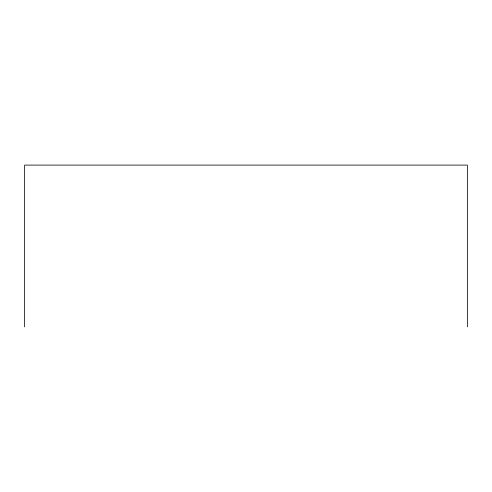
<?xml version="1.0" encoding="UTF-8"?>
<svg xmlns="http://www.w3.org/2000/svg" width="492" height="492" viewBox="0 0 492 492"><rect width="100%" height="100%" fill="white"/><g stroke="black" fill="none" stroke-linecap="round" stroke-linejoin="round"><path stroke-width="0.74" d="M467.4 326.903L467.4 165.097L24.6 165.097L24.6 326.903"/></g></svg>
